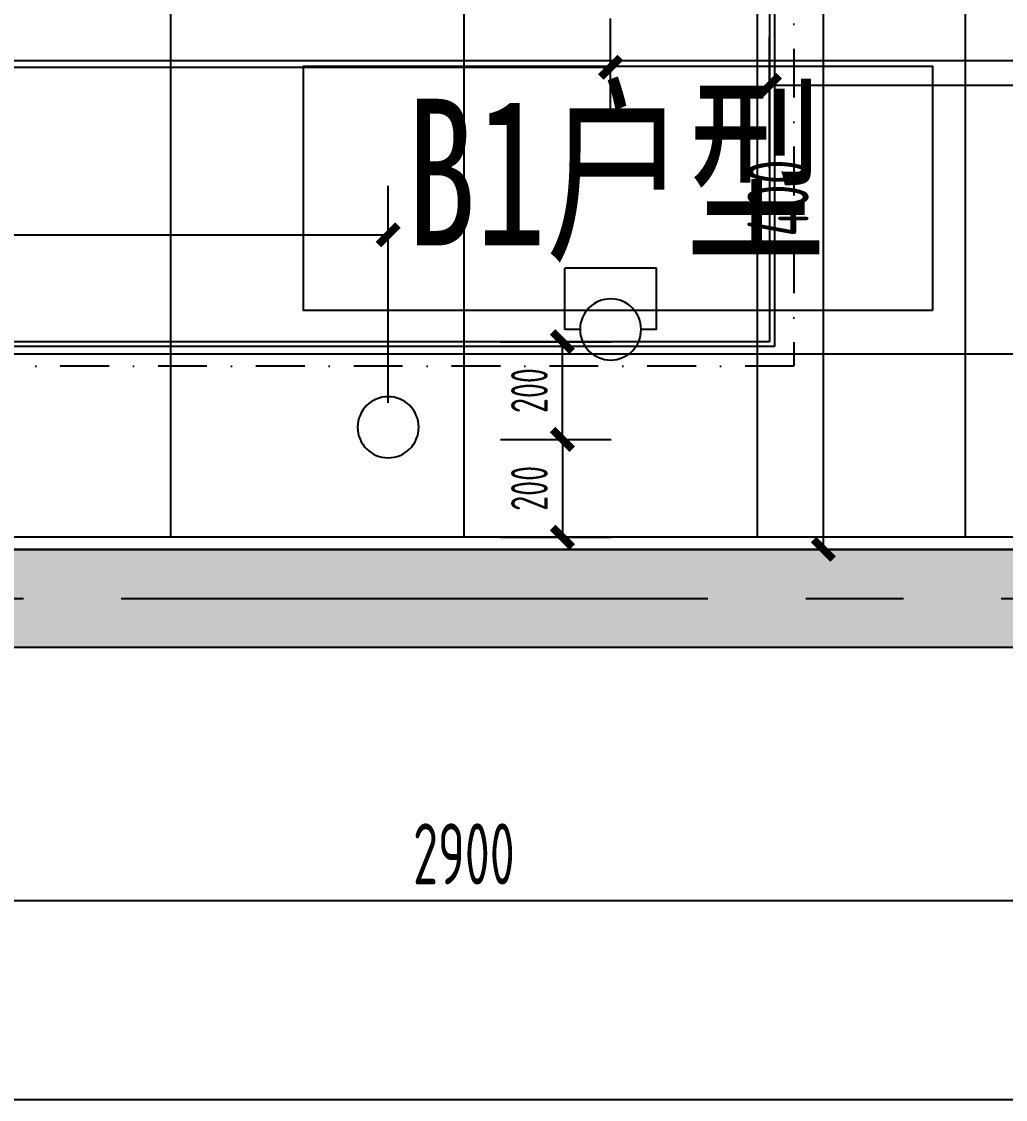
# Model space of a CAD drawing. Header units: millimetres. Extents: x -187744 to 2148, y -49419 to 6550.
# Drawn here: x -5220 to -3208, y -16136 to -13932 of the extents above; entities that cross this region are included whole.
import ezdxf
from ezdxf.enums import TextEntityAlignment as Align

# ---------------------------------------------------------------- set-up
doc = ezdxf.new("R2010")
doc.units = ezdxf.units.MM
doc.header["$LTSCALE"] = 1000
doc.header["$MEASUREMENT"] = 0
doc.linetypes.add('DASHDOT', pattern=[1, 0.5, -0.25, 0, -0.25])
doc.linetypes.add('M-CENTER', pattern=[1.8, 1.2, -0.2, 0.2, -0.2])
doc.layers.get('Defpoints').update_dxf_attribs({"color": 136})
for name, color, linetype in [('1#f35层以上墙柱-col_建筑$0$1#f35层以上墙柱-col$0$Col_1#_2F$0$0q-柱填充', 251, 'Continuous'), ('A-DIM', 44, 'Continuous'), ('AR-DIM-1', 50, 'Continuous'), ('AXIS_TEXT', 50, 'Continuous'), ('B1建筑尺寸', 7, 'Continuous'), ('DOTE', 138, 'M-CENTER'), ('DS-FINISH', 20, 'Continuous'), ('EQUIP_喷淋', 7, 'Continuous'), ('FC-FLOOR', 138, 'Continuous'), ('FF-TEXT', 50, 'Continuous'), ('RC-DIM-2', 50, 'Continuous'), ('RC-FIN', 30, 'Continuous'), ('WALL', 160, 'Continuous')]:
    doc.layers.add(name, color=color, linetype=linetype)
doc.styles.add('COMPLEX', font='COMPLEX')
doc.styles.add('H-DIM', font='archs.shx', dxfattribs={"width": 0.7})
doc.styles.add('st', font='', dxfattribs={"width": 0.7})
doc.styles.get('st').set_extended_font_data('SimSun')
doc.dimstyles.new('H_DIM_1', dxfattribs={"dimscale": 0, "dimtxt": 2.5, "dimasz": 0.8, "dimexe": 2, "dimexo": 1.5, "dimgap": 0.6, "dimtad": 1, "dimdec": 0, "dimzin": 12, "dimdsep": 46, "dimtxsty": 'H-DIM', "dimblk": 'ARCHTICK', "dimcen": 0.125, "dimclrd": 44, "dimclre": 44, "dimclrt": 50, "dimadec": 0, "dimazin": 0, "dimtfac": 1, "dimtdec": 0, "dimtix": 1, "dimtmove": 2, "dimatfit": 3, "dimldrblk": 'ARCHTICK', "dimfxl": 1, "dimtvp": 1, "dimtolj": 1, "dimtzin": 0, "dimarcsym": 0})

# ---------------------------------------------------------------- blocks, each defined once
blk = doc.blocks.new('_ArchTick')
at = {"color": 0, "linetype": 'ByBlock', "const_width": 0.4}
blk.add_lwpolyline([(-0.5, -0.5), (0.5, 0.5)], dxfattribs=at)
blk = doc.blocks.new('*D36')
at = {"layer": 'A-DIM', "color": 44, "lineweight": -2, "transparency": 16777216}
for p, q in [((-5792.1, -4461.9), (-5792.1, -5149.7)), ((5607.9, -4461.9), (5607.9, -5149.7)), ((-5792.1, -5049.7), (5607.9, -5049.7))]:
    blk.add_line(p, q, dxfattribs=at)
at = {"layer": 'Defpoints', "color": 0, "transparency": 16777216}
for p in [(-5792.1, -4386.9), (5607.9, -4386.9), (5607.9, -5049.7)]:
    blk.add_point(p, dxfattribs=at)
at = {"layer": 'A-DIM', "color": 44, "lineweight": -2, "transparency": 16777216, "xscale": 40, "yscale": 40, "zscale": 40, "rotation": 180}
blk.add_blockref('_ArchTick', (-5792.1, -5049.7), dxfattribs=at)
at = {"layer": 'A-DIM', "color": 44, "lineweight": -2, "transparency": 16777216, "xscale": 40, "yscale": 40, "zscale": 40}
blk.add_blockref('_ArchTick', (5607.9, -5049.7), dxfattribs=at)
at = {"layer": 'A-DIM', "color": 50, "transparency": 16777216, "insert": (-92.1, -4952), "char_height": 125, "attachment_point": 5, "style": 'H-DIM'}
blk.add_mtext('\\A1;11400', dxfattribs=at)
blk = doc.blocks.new('*D33')
at = {"layer": 'A-DIM', "color": 44, "lineweight": -2, "transparency": 16777216}
for p, q in [((-92.1, -4461.9), (-92.1, -4742.7)), ((2807.9, -4461.9), (2807.9, -4742.7)), ((-92.1, -4642.7), (2807.9, -4642.7))]:
    blk.add_line(p, q, dxfattribs=at)
at = {"layer": 'Defpoints', "color": 0, "transparency": 16777216}
for p in [(-92.1, -4386.9), (2807.9, -4386.9), (2807.9, -4642.7)]:
    blk.add_point(p, dxfattribs=at)
at = {"layer": 'A-DIM', "color": 44, "lineweight": -2, "transparency": 16777216, "xscale": 40, "yscale": 40, "zscale": 40, "rotation": 180}
blk.add_blockref('_ArchTick', (-92.1, -4642.7), dxfattribs=at)
at = {"layer": 'A-DIM', "color": 44, "lineweight": -2, "transparency": 16777216, "xscale": 40, "yscale": 40, "zscale": 40}
blk.add_blockref('_ArchTick', (2807.9, -4642.7), dxfattribs=at)
at = {"layer": 'A-DIM', "color": 50, "transparency": 16777216, "insert": (1357.9, -4547.6), "char_height": 125, "attachment_point": 5, "style": 'H-DIM'}
blk.add_mtext('\\A1;2900', dxfattribs=at)
blk = doc.blocks.new('*D109')
at = {"layer": 'Defpoints', "color": 0, "linetype": 'ByBlock', "transparency": 16777216}
for p in [(-3690.4, -14062.8), (-3690.4, -14306.4), (-2490.4, -14306.4)]:
    blk.add_point(p, dxfattribs=at)
at = {"layer": 'RC-DIM-2', "color": 44, "linetype": 'ByBlock', "lineweight": -2, "transparency": 16777216}
for p, q in [((-3690.4, -14231.4), (-3690.4, -13962.8)), ((-2490.4, -14231.4), (-2490.4, -13962.8)), ((-2490.4, -14062.8), (-3690.4, -14062.8))]:
    blk.add_line(p, q, dxfattribs=at)
at = {"layer": 'RC-DIM-2', "color": 44, "linetype": 'ByBlock', "lineweight": -2, "transparency": 16777216, "xscale": 40.00000000000002, "yscale": 40.00000000000002, "zscale": 40.00000000000002, "rotation": 180}
blk.add_blockref('_ArchTick', (-3690.4, -14062.8), dxfattribs=at)
at = {"layer": 'RC-DIM-2', "color": 44, "linetype": 'ByBlock', "lineweight": -2, "transparency": 16777216, "xscale": 40.00000000000002, "yscale": 40.00000000000002, "zscale": 40.00000000000002}
blk.add_blockref('_ArchTick', (-2490.4, -14062.8), dxfattribs=at)
at = {"layer": 'RC-DIM-2', "color": 50, "linetype": 'ByBlock', "transparency": 16777216, "insert": (-3090.4, -13995.3), "char_height": 75, "attachment_point": 5, "style": 'H-DIM'}
blk.add_mtext('\\A1;1200', dxfattribs=at)
blk = doc.blocks.new('*D116')
at = {"layer": 'Defpoints', "color": 0, "linetype": 'ByBlock', "transparency": 16777216}
for p in [(-4315.4, -14786.5), (-4315.4, -14986.5, 0), (-4114, -14986.5)]:
    blk.add_point(p, dxfattribs=at)
at = {"layer": 'RC-DIM-2', "color": 44, "linetype": 'ByBlock', "lineweight": -2, "transparency": 16777216}
for p, q in [((-4240.4, -14786.5), (-4014, -14786.5)), ((-4114, -14786.5), (-4114, -14986.5)), ((-4240.4, -14986.5), (-4014, -14986.5))]:
    blk.add_line(p, q, dxfattribs=at)
at = {"layer": 'RC-DIM-2', "color": 44, "linetype": 'ByBlock', "lineweight": -2, "transparency": 16777216, "xscale": 40.00000000000002, "yscale": 40.00000000000002, "zscale": 40.00000000000002}
for p, rotation in [((-4114, -14786.5), 90), ((-4114, -14986.5), 270)]:
    blk.add_blockref('_ArchTick', p, dxfattribs=dict(at, rotation=rotation))
at = {"layer": 'RC-DIM-2', "color": 50, "linetype": 'ByBlock', "transparency": 16777216, "insert": (-4181.5, -14886.5), "char_height": 75, "attachment_point": 5, "rotation": 90, "style": 'H-DIM'}
blk.add_mtext('\\A1;200', dxfattribs=at)
blk = doc.blocks.new('*D117')
at = {"layer": 'Defpoints', "color": 0, "linetype": 'ByBlock', "transparency": 16777216}
for p in [(-4315.4, -14586.5), (-4114, -14586.5), (-4315.4, -14786.5)]:
    blk.add_point(p, dxfattribs=at)
at = {"layer": 'RC-DIM-2', "color": 44, "linetype": 'ByBlock', "lineweight": -2, "transparency": 16777216}
for p, q in [((-4240.4, -14586.5), (-4014, -14586.5)), ((-4114, -14786.5), (-4114, -14586.5)), ((-4240.4, -14786.5), (-4014, -14786.5))]:
    blk.add_line(p, q, dxfattribs=at)
at = {"layer": 'RC-DIM-2', "color": 44, "linetype": 'ByBlock', "lineweight": -2, "transparency": 16777216, "xscale": 40.00000000000002, "yscale": 40.00000000000002, "zscale": 40.00000000000002}
for p, rotation in [((-4114, -14586.5), 90), ((-4114, -14786.5), 270)]:
    blk.add_blockref('_ArchTick', p, dxfattribs=dict(at, rotation=rotation))
at = {"layer": 'RC-DIM-2', "color": 50, "linetype": 'ByBlock', "transparency": 16777216, "insert": (-4181.5, -14686.5), "char_height": 75, "attachment_point": 5, "rotation": 90, "style": 'H-DIM'}
blk.add_mtext('\\A1;200', dxfattribs=at)
blk = doc.blocks.new('B1柱子')
at = {"layer": '1#f35层以上墙柱-col_建筑$0$1#f35层以上墙柱-col$0$Col_1#_2F$0$0q-柱填充'}
h = blk.add_hatch(color=256, dxfattribs=at)
h.dxf.hatch_style = 1
h.paths.add_polyline_path([(615891.3, 91934.4), (615891.3, 91334.4), (619191.3, 91334.4), (619191.3, 90734.4), (619441.3, 90734.4), (619441.3, 91334.4), (622291.3, 91334.4), (622291.3, 91534.5), (616141.3, 91534.4), (616141.3, 91934.4)])
at = {"layer": 'WALL'}
blk.add_lwpolyline([(615891.3, 91934.4), (615891.3, 91334.4), (619191.3, 91334.4), (619191.3, 90734.4), (619441.3, 90734.4), (619441.3, 91334.4), (622291.3, 91334.4), (622291.3, 91534.5), (616141.3, 91534.4), (616141.3, 91934.4)], close=True, dxfattribs=at)
blk = doc.blocks.new('*D355')
at = {"layer": 'Defpoints', "color": 0, "linetype": 'ByBlock', "transparency": 16777216}
for p in [(-4470.4, -14368), (-7470.4, -14761.5, 250), (-4470.4, -14786.5)]:
    blk.add_point(p, dxfattribs=at)
at = {"layer": 'RC-DIM-2', "color": 44, "linetype": 'ByBlock', "lineweight": -2, "transparency": 16777216}
for p, q in [((-7470.4, -14686.5), (-7470.4, -14268)), ((-4470.4, -14711.5), (-4470.4, -14268)), ((-7470.4, -14368), (-4470.4, -14368))]:
    blk.add_line(p, q, dxfattribs=at)
at = {"layer": 'RC-DIM-2', "color": 44, "linetype": 'ByBlock', "lineweight": -2, "transparency": 16777216, "xscale": 40.00000000000002, "yscale": 40.00000000000002, "zscale": 40.00000000000002, "rotation": 180}
blk.add_blockref('_ArchTick', (-7470.4, -14368), dxfattribs=at)
at = {"layer": 'RC-DIM-2', "color": 44, "linetype": 'ByBlock', "lineweight": -2, "transparency": 16777216, "xscale": 40.00000000000002, "yscale": 40.00000000000002, "zscale": 40.00000000000002}
blk.add_blockref('_ArchTick', (-4470.4, -14368), dxfattribs=at)
at = {"layer": 'RC-DIM-2', "color": 50, "linetype": 'ByBlock', "transparency": 16777216, "insert": (-5970.4, -14300.5), "char_height": 75, "attachment_point": 5, "style": 'H-DIM'}
blk.add_mtext('\\A1;3000', dxfattribs=at)
blk = doc.blocks.new('*D357')
at = {"layer": 'Defpoints', "color": 0, "linetype": 'ByBlock', "transparency": 16777216}
for p in [(-4015.4, -14025.2), (-7015.4, -14211.5), (-4015.4, -14211.5)]:
    blk.add_point(p, dxfattribs=at)
at = {"layer": 'RC-DIM-2', "color": 44, "linetype": 'ByBlock', "lineweight": -2, "transparency": 16777216}
for p, q in [((-7015.4, -14136.5), (-7015.4, -13925.2)), ((-4015.4, -14136.5), (-4015.4, -13925.2)), ((-7015.4, -14025.2), (-4015.4, -14025.2))]:
    blk.add_line(p, q, dxfattribs=at)
at = {"layer": 'RC-DIM-2', "color": 44, "linetype": 'ByBlock', "lineweight": -2, "transparency": 16777216, "xscale": 40.00000000000002, "yscale": 40.00000000000002, "zscale": 40.00000000000002, "rotation": 180}
blk.add_blockref('_ArchTick', (-7015.4, -14025.2), dxfattribs=at)
at = {"layer": 'RC-DIM-2', "color": 44, "linetype": 'ByBlock', "lineweight": -2, "transparency": 16777216, "xscale": 40.00000000000002, "yscale": 40.00000000000002, "zscale": 40.00000000000002}
blk.add_blockref('_ArchTick', (-4015.4, -14025.2), dxfattribs=at)
at = {"layer": 'RC-DIM-2', "color": 50, "linetype": 'ByBlock', "transparency": 16777216, "insert": (-5515.4, -13957.7), "char_height": 75, "attachment_point": 5, "style": 'H-DIM'}
blk.add_mtext('\\A1;3000', dxfattribs=at)
blk = doc.blocks.new('$TwtSys$00000131')
for p, q in [((-1.5, 0), (-1.5, 2)), ((-1.5, 2), (1.5, 2)), ((1.5, 0, 0), (1.5, 2, 0)), ((-1.5, 0), (-1, 0)), ((1, 0, 0), (1.5, 0, 0))]:
    blk.add_line(p, q)
blk.add_circle((0, 0), 1)
blk = doc.blocks.new('$TwtSys$00000125')
blk.add_circle((0, 0, 0), 1)
blk = doc.blocks.new('*D421')
at = {"layer": 'AR-DIM-1', "color": 44, "lineweight": -2, "transparency": 16777216}
for p, q in [((-3380.3, -13611.5), (-3680.3, -13611.5)), ((-3580.3, -13611.5), (-3580.3, -15011.3)), ((-3380.3, -15011.3), (-3680.3, -15011.3))]:
    blk.add_line(p, q, dxfattribs=at)
at = {"layer": 'Defpoints', "color": 0, "transparency": 16777216}
for p in [(-3265.4, -13611.5), (-3580.3, -15011.3), (-3265.3, -15011.3)]:
    blk.add_point(p, dxfattribs=at)
at = {"layer": 'AR-DIM-1', "color": 44, "lineweight": -2, "transparency": 16777216, "xscale": 40.00000021875685, "yscale": 40.00000021875685, "zscale": 40.00000021875685}
for p, rotation in [((-3580.3, -13611.5), 90), ((-3580.3, -15011.3), 270)]:
    blk.add_blockref('_ArchTick', p, dxfattribs=dict(at, rotation=rotation))
at = {"layer": 'AR-DIM-1', "color": 50, "transparency": 16777216, "insert": (-3672.8, -14311.4), "char_height": 125, "attachment_point": 5, "rotation": 90, "style": 'H-DIM'}
blk.add_mtext('\\A1;1400', dxfattribs=at)
blk = doc.blocks.new('QBLOCK2019073115112111')
at = {"layer": 'DOTE'}
blk.add_line((-6542.9, -4024.9), (6625.8, -4024.9), dxfattribs=at)
at = {"layer": 'AXIS_TEXT', "style": 'COMPLEX', "width": 1.041667}
for p, p2 in [((-5892.1, 5527.8), (-5692.1, 5527.8)), ((-5892.1, 5527.8), (-5692.1, 5527.8)), ((-5192.1, 5527.8), (-4992.1, 5527.8)), ((-5192.1, 5527.8), (-4992.1, 5527.8)), ((-3492.1, 5527.8), (-3292.1, 5527.8)), ((-3492.1, 5527.8), (-3292.1, 5527.8)), ((-2592.1, 5527.8), (-2392.1, 5527.8)), ((-2592.1, 5527.8), (-2392.1, 5527.8)), ((-192.1, 5527.8), (7.9, 5527.8)), ((-192.1, 5527.8), (7.9, 5527.8)), ((2707.9, 5527.8), (2907.9, 5527.8)), ((2707.9, 5527.8), (2907.9, 5527.8)), ((4507.9, 5527.8), (4707.9, 5527.8)), ((4507.9, 5527.8), (4707.9, 5527.8)), ((5507.9, 5527.8), (5707.9, 5527.8)), ((5507.9, 5527.8), (5707.9, 5527.8)), ((-7660.5, 3713.1), (-7460.5, 3713.1)), ((-7660.5, 3713.1), (-7460.5, 3713.1)), ((7521.1, 3713.1), (7521.6, 3713.1)), ((7521.1, 3713.1), (7521.6, 3713.1)), ((-7660.5, 2463.1), (-7460.5, 2463.1)), ((-7660.5, 2463.1), (-7460.5, 2463.1)), ((7521.1, 2463.1), (7521.6, 2463.1)), ((7521.1, 2463.1), (7521.6, 2463.1)), ((-7660.5, 1413.1), (-7460.5, 1413.1)), ((-7660.5, 1413.1), (-7460.5, 1413.1)), ((7521.1, 1413.1), (7521.6, 1413.1)), ((7521.1, 1413.1), (7521.6, 1413.1)), ((-7660.5, 263.1), (-7460.5, 263.1)), ((-7660.5, 263.1), (-7460.5, 263.1)), ((7521.1, 263.1), (7521.6, 263.1)), ((7521.1, 263.1), (7521.6, 263.1)), ((-7660.5, -736.9), (-7460.5, -736.9)), ((-7660.5, -736.9), (-7460.5, -736.9)), ((7521.1, -736.9), (7521.6, -736.9)), ((7521.1, -736.9), (7521.6, -736.9)), ((-7660.5, -1436.9), (-7460.5, -1436.9)), ((-7660.5, -1436.9), (-7460.5, -1436.9)), ((7521.1, -1436.9), (7521.6, -1436.9)), ((7521.1, -1436.9), (7521.6, -1436.9)), ((-7660.5, -2536.9), (-7460.5, -2536.9)), ((-7660.5, -2536.9), (-7460.5, -2536.9)), ((7521.1, -2536.9), (7521.6, -2536.9)), ((7521.1, -2536.9), (7521.6, -2536.9)), ((-7660.5, -4136.9), (-7460.5, -4136.9)), ((-7660.5, -4136.9), (-7460.5, -4136.9)), ((7521.1, -4136.9), (7521.6, -4136.9)), ((7521.1, -4136.9), (7521.6, -4136.9)), ((-5892.1, -5349.9), (-5891.6, -5349.9)), ((-5892.1, -5349.9), (-5891.6, -5349.9)), ((-5192.1, -5349.9), (-5191.6, -5349.9)), ((-5192.1, -5349.9), (-5191.6, -5349.9)), ((-3492.1, -5351.1), (-3491.6, -5351.1)), ((-3492.1, -5351.1), (-3491.6, -5351.1)), ((-2592.1, -5349.9), (-2591.6, -5349.9)), ((-2592.1, -5349.9), (-2591.6, -5349.9)), ((-192.1, -5349.9), (-191.6, -5349.9)), ((-192.1, -5349.9), (-191.6, -5349.9)), ((2707.9, -5349.9), (2708.4, -5349.9)), ((2707.9, -5349.9), (2708.4, -5349.9)), ((4507.9, -5349.9), (4508.4, -5349.9)), ((4507.9, -5349.9), (4508.4, -5349.9)), ((5507.9, -5349.9), (5508.4, -5349.9)), ((5507.9, -5349.9), (5508.4, -5349.9))]:
    blk.add_attdef('A', text='', height=224, dxfattribs=at).set_placement(p, p2, align=Align.FIT)
at = {"layer": 'A-DIM'}
for p1, p2, distance, picture, middle in [((-5792.1, -4386.9), (5607.9, -4386.9), -662.9, '*D36', (-92.1, -4952)), ((-92.1, -4386.9), (2807.9, -4386.9), -255.9, '*D33', (1357.9, -4547.6))]:
    dim = blk.add_aligned_dim(p1=p1, p2=p2, distance=distance, dimstyle='H_DIM_1', override={"dimscale": 50}, dxfattribs=at)
    dim.commit()
    dim.dimension.update_dxf_attribs({"geometry": picture, "text_midpoint": middle})

msp = doc.modelspace()

# ---------------------------------------------------------------- linework, layer by layer
at = {"layer": 'DS-FINISH', "elevation": 0}
msp.add_lwpolyline([(-1510.4, -14986.5), (-8890.4, -14986.5), (-8890.4, -14611.5)], dxfattribs=at)
at = {"layer": 'FC-FLOOR'}
for p, q in [((-4915.4, -9686.7), (-4915.4, -14986.5)), ((-4315.4, -9686.7), (-4315.4, -14986.5)), ((-3715.4, -9686.7), (-3715.4, -14986.5, 0)), ((-3290.4, -13636.5, 0), (-3290.4, -14986.5, 0)), ((-8940.4, -14011.5, 0), (-190.4, -14011.5, 0)), ((-8940.4, -14611.5, 0), (-190.4, -14611.5, 0)), ((-3715.4, -14611.5), (-190.4, -14611.5))]:
    msp.add_line(p, q, dxfattribs=at)
at = {"layer": 'FF-TEXT', "elevation": 0}
msp.add_lwpolyline([(-3357.1, -14522.9), (-4643.9, -14522.9), (-4643.9, -14022.9), (-3357.1, -14022.9)], close=True, dxfattribs=at)
at = {"layer": 'RC-FIN', "color": 2, "linetype": 'DASHDOT', "ltscale": 0.2, "elevation": 0}
msp.add_lwpolyline([(-3640.4, -14636.5), (-8350.4, -14636.5), (-8350.4, -12186.5), (-3640.4, -12186.5)], close=True, dxfattribs=at)
at = {"layer": 'RC-FIN', "color": 138, "elevation": 0}
msp.add_lwpolyline([(-3680.4, -14596.5), (-8310.4, -14596.5), (-8310.4, -12226.5), (-3680.4, -12226.5)], close=True, dxfattribs=at)
at = {"layer": 'RC-FIN', "elevation": 0}
msp.add_lwpolyline([(-3690.4, -14586.5), (-8300.4, -14586.5), (-8300.4, -12236.5), (-3690.4, -12236.5)], close=True, dxfattribs=at)
at = {"layer": 'WALL'}
for p, q in [((-8915.4, -15011.5), (-1515.4, -15011.5)), ((-9065.4, -15211.5), (-1515.4, -15211.5))]:
    msp.add_line(p, q, dxfattribs=at)

# ---------------------------------------------------------------- block references
msp.add_blockref('B1柱子', (-625056.7, -106545.8))
at = {"layer": 'B1建筑尺寸', "linetype": 'Continuous'}
msp.add_blockref('QBLOCK2019073115112111', (-5673.3, -11086.6), dxfattribs=at)
at = {"layer": 'EQUIP_喷淋', "xscale": 62.5, "yscale": -62.5, "zscale": 62.5}
for name, p, rotation in [('$TwtSys$00000131', (-4015.4, -14561.5), 180.0000003871888), ('$TwtSys$00000125', (-4470.4, -14761.5, -250), 90.0000003871887)]:
    msp.add_blockref(name, p, dxfattribs=dict(at, rotation=rotation))

# ---------------------------------------------------------------- texts
at = {"layer": 'FF-TEXT', "style": 'st', "width": 0.7}
msp.add_text('B1户型', height=300, dxfattribs=at).set_placement((-4004.1, -14479.7, 0), align=Align.BOTTOM_CENTER)

# ---------------------------------------------------------------- dimensions: what is measured, and where the dimension line sits
at = {"layer": 'AR-DIM-1'}
dim = msp.add_linear_dim(base=(-3580.3, -15011.3), p1=(-3265.4, -13611.5), p2=(-3265.3, -15011.3), angle=90, dimstyle='H_DIM_1', override={"dimscale": 50, "dimfxl": 4, "dimfxlon": 1}, dxfattribs=at)
dim.commit()
dim.dimension.update_dxf_attribs({"geometry": '*D421', "text_midpoint": (-3672.8, -14311.4)})
at = {"layer": 'RC-DIM-2', "linetype": 'ByBlock'}
for base, p1, p2, picture, middle in [((-4015.4, -14025.2), (-7015.4, -14211.5), (-4015.4, -14211.5), '*D357', (-5515.4, -13957.7)), ((-3690.4, -14062.8), (-2490.4, -14306.4), (-3690.4, -14306.4), '*D109', (-3090.4, -13995.3)), ((-4470.4, -14368), (-7470.4, -14761.5, 250), (-4470.4, -14786.5), '*D355', (-5970.4, -14300.5))]:
    dim = msp.add_linear_dim(base=base, p1=p1, p2=p2, dimstyle='H_DIM_1', override={"dimscale": 50, "dimtxt": 1.5}, dxfattribs=at)
    dim.commit()
    dim.dimension.update_dxf_attribs({"geometry": picture, "text_midpoint": middle})
for base, p2, picture, middle in [((-4114, -14586.5), (-4315.4, -14586.5), '*D117', (-4181.5, -14686.5)), ((-4114, -14986.5), (-4315.4, -14986.5, 0), '*D116', (-4181.5, -14886.5))]:
    dim = msp.add_linear_dim(base=base, p1=(-4315.4, -14786.5), p2=p2, angle=90, dimstyle='H_DIM_1', override={"dimscale": 50, "dimtxt": 1.5}, dxfattribs=at)
    dim.commit()
    dim.dimension.update_dxf_attribs({"geometry": picture, "text_midpoint": middle})

doc.saveas('drawing.dxf')
